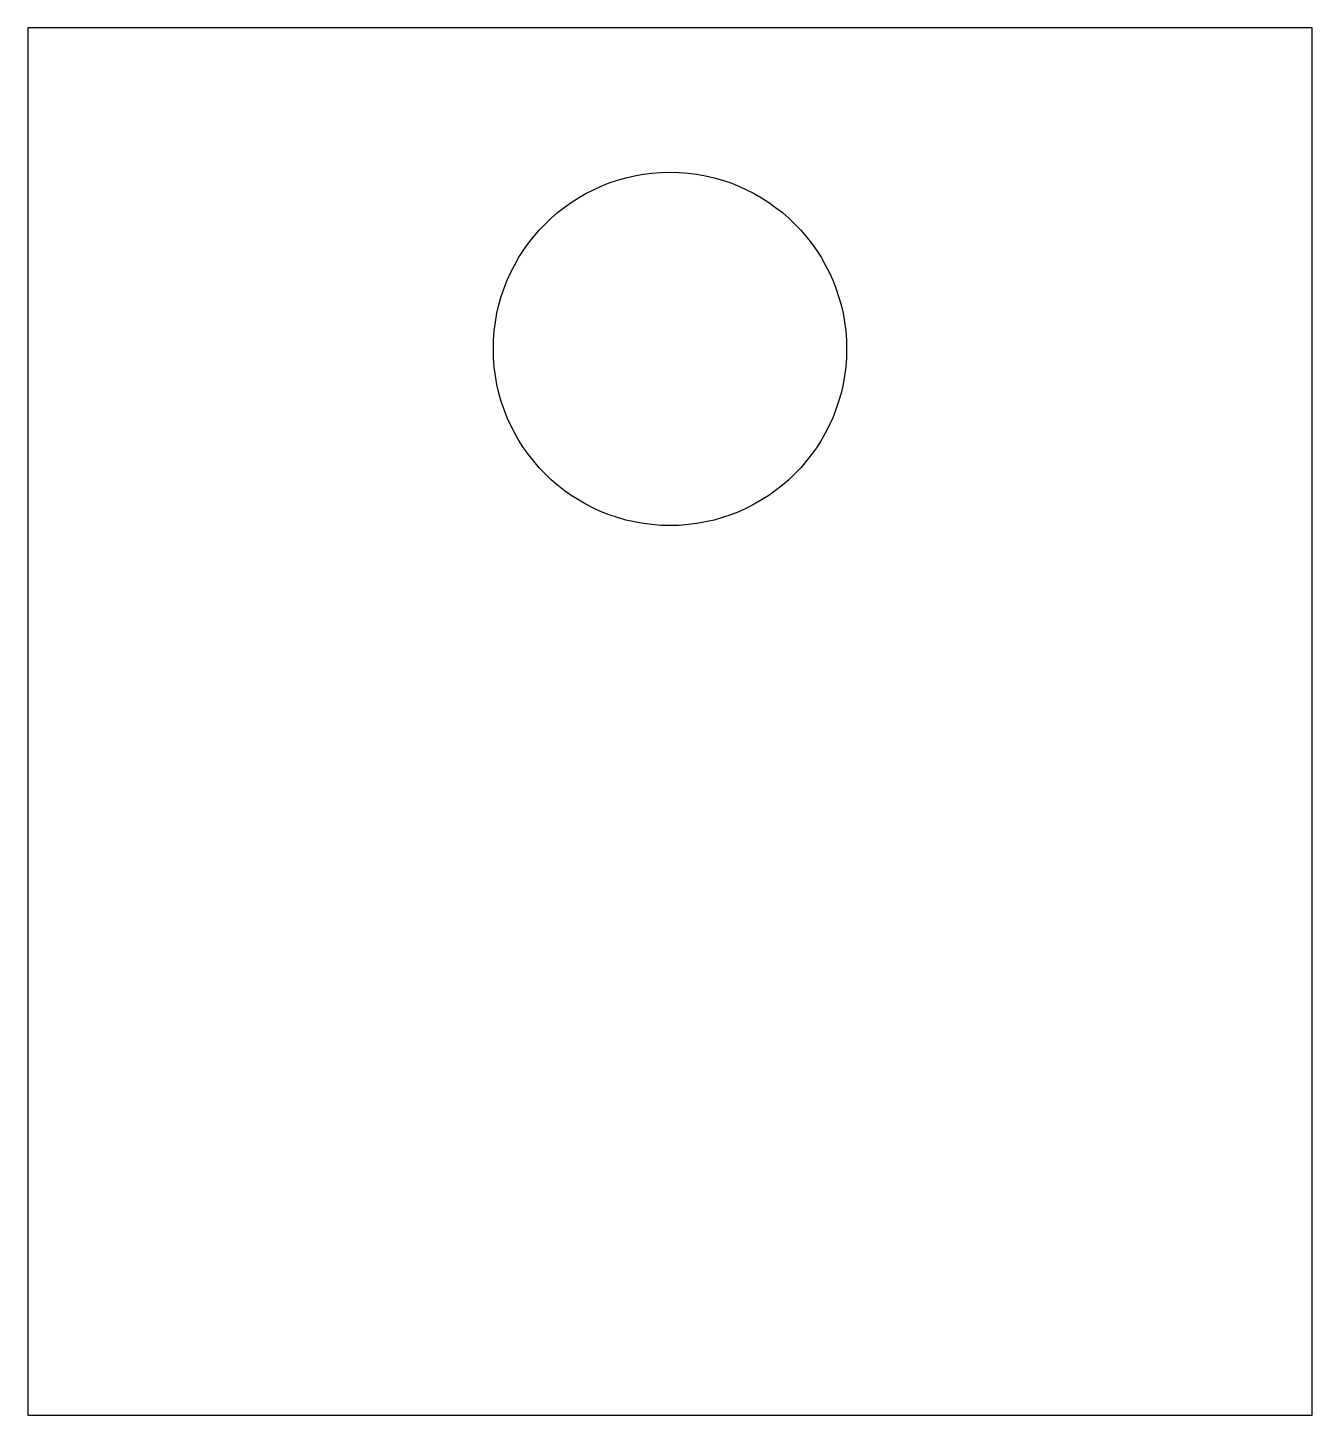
# Model space of a CAD drawing. Header units: millimetres. Extents: x 70 to 270, y 18 to 234.
import ezdxf

# ---------------------------------------------------------------- set-up
doc = ezdxf.new("R2010")
doc.units = ezdxf.units.MM

msp = doc.modelspace()

# ---------------------------------------------------------------- linework, layer by layer
for p, q in [((270.49, 233.98), (70.49, 233.98)), ((70.49, 233.98), (70.49, 17.98)), ((270.49, 17.98), (270.49, 233.98)), ((70.49, 17.98), (270.49, 17.98))]:
    msp.add_line(p, q)
msp.add_circle((170.49, 183.98), 27.5)

doc.saveas('drawing.dxf')
